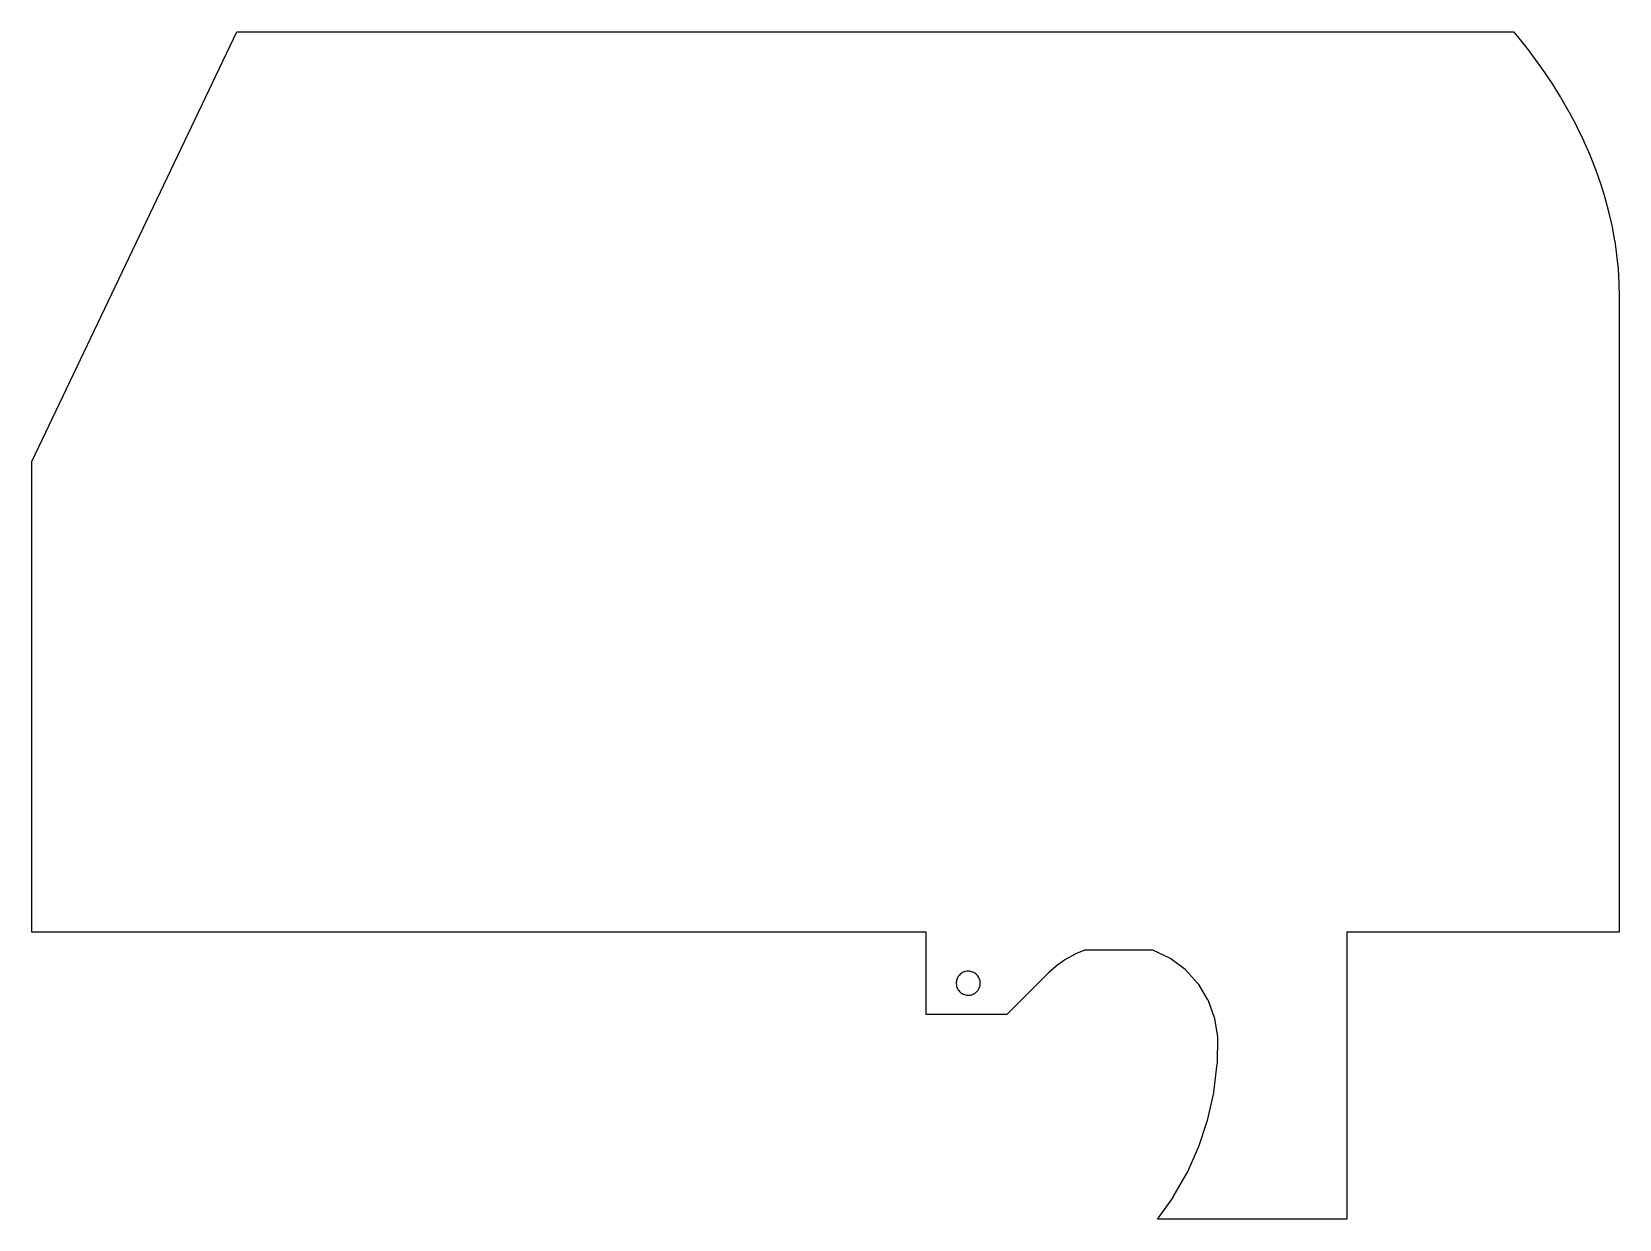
# Model space of a CAD drawing. Header units: millimetres. Extents: x 0 to 528, y 0 to 395.
import ezdxf

# ---------------------------------------------------------------- set-up
doc = ezdxf.new("R2010")
doc.units = ezdxf.units.MM

msp = doc.modelspace()

# ---------------------------------------------------------------- linework, layer by layer
for points in [[(492.86, 395), (494.18, 393.45), (498.16, 388.39), (498.16, 388.39), (498.21, 388.33), (498.26, 388.26), (498.26, 388.26), (501.88, 383.32), (501.88, 383.32), (501.93, 383.25), (505.3, 378.29), (505.3, 378.29), (505.34, 378.22), (508.43, 373.31), (508.43, 373.31), (508.47, 373.24), (511.29, 368.37), (511.29, 368.37), (511.33, 368.3), (513.88, 363.47), (513.89, 363.47), (513.92, 363.4), (516.24, 358.61), (516.24, 358.61), (516.27, 358.54), (518.35, 353.79), (518.35, 353.79), (518.38, 353.71), (520.23, 348.99), (520.24, 348.99), (520.26, 348.92), (521.9, 344.23), (521.9, 344.23), (521.92, 344.16), (523.35, 339.5), (523.35, 339.5), (523.37, 339.42), (524.6, 334.79), (524.6, 334.79), (524.62, 334.71), (525.64, 330.1), (525.65, 330.1), (525.66, 330.02), (526.49, 325.42), (526.5, 325.42), (526.51, 325.34), (527.15, 320.76), (527.15, 320.76), (527.16, 320.68), (527.62, 316.11), (527.62, 316.11), (527.63, 316.03), (527.63, 316.03), (527.91, 311.39), (528, 306.75), (528.03, 306.67), (528.03, 306.67), (528.02, 306.67), (528.02, 306.67), (528.02, 306.67), (528.02, 306.67), (528.02, 306.67), (528.02, 306.67), (528.01, 306.67), (528.01, 306.67), (528.01, 306.67), (528.01, 306.67), (528.01, 306.67), (528.01, 306.67), (528, 306.67), (528, 306.67), (528, 306.67), (528, 95.5), (437.43, 95.5), (437.43, 0), (374.44, 0), (374.45, 0.01), (379.6, 7.28), (379.7, 7.45), (384.39, 15.7), (384.48, 15.88), (388.1, 24.02), (388.17, 24.19), (391, 32.64), (391.06, 32.84), (393.16, 42.1), (393.19, 42.3), (394.34, 51.73), (394.35, 51.93), (394.52, 60.45), (394.52, 60.63), (394.5, 60.81), (393.55, 66.68), (393.51, 66.87), (393.45, 67.05), (391.39, 72.64), (391.32, 72.82), (391.23, 72.99), (388.15, 78.08), (388.04, 78.24), (387.91, 78.39), (383.9, 82.8), (383.77, 82.93), (383.62, 83.05), (378.85, 86.61), (378.69, 86.72), (378.52, 86.81), (373.16, 89.39), (372.99, 89.47), (372.88, 89.5), (350.1, 89.5), (349.9, 89.43), (346.98, 88.18), (346.79, 88.08), (343.67, 86.33), (343.48, 86.21), (340.9, 84.35), (340.74, 84.22), (338.08, 81.84), (324.38, 68.15), (297.49, 68.15), (297.49, 95.5), (0, 95.5), (0, 252), (68.16, 395)], [(312.96, 82.22), (312.58, 82.35), (312.19, 82.44), (311.79, 82.49), (311.39, 82.5), (311, 82.47), (310.6, 82.4), (310.22, 82.29), (309.85, 82.15), (309.49, 81.96), (309.16, 81.75), (308.85, 81.5), (308.56, 81.22), (308.31, 80.92), (308.08, 80.59), (307.89, 80.24), (307.74, 79.87), (307.62, 79.49), (307.54, 79.1), (307.5, 78.7), (307.5, 78.3), (307.54, 77.9), (307.62, 77.51), (307.74, 77.13), (307.89, 76.76), (308.08, 76.41), (308.31, 76.08), (308.56, 75.78), (308.85, 75.5), (309.16, 75.25), (309.49, 75.04), (309.85, 74.85), (310.22, 74.71), (310.6, 74.6), (311, 74.53), (311.39, 74.5), (311.79, 74.51), (312.19, 74.56), (312.58, 74.65), (312.96, 74.78), (313.32, 74.94), (313.66, 75.14), (313.99, 75.37), (314.29, 75.64), (314.56, 75.93), (314.8, 76.25), (315.01, 76.59), (315.18, 76.95), (315.32, 77.32), (315.42, 77.71), (315.47, 78.1), (315.49, 78.5), (315.47, 78.9), (315.42, 79.29), (315.32, 79.68), (315.18, 80.05), (315.01, 80.41), (314.8, 80.75), (314.56, 81.07), (314.29, 81.36), (313.99, 81.63), (313.66, 81.86), (313.32, 82.06)]]:
    msp.add_lwpolyline(points, close=True)

doc.saveas('drawing.dxf')
